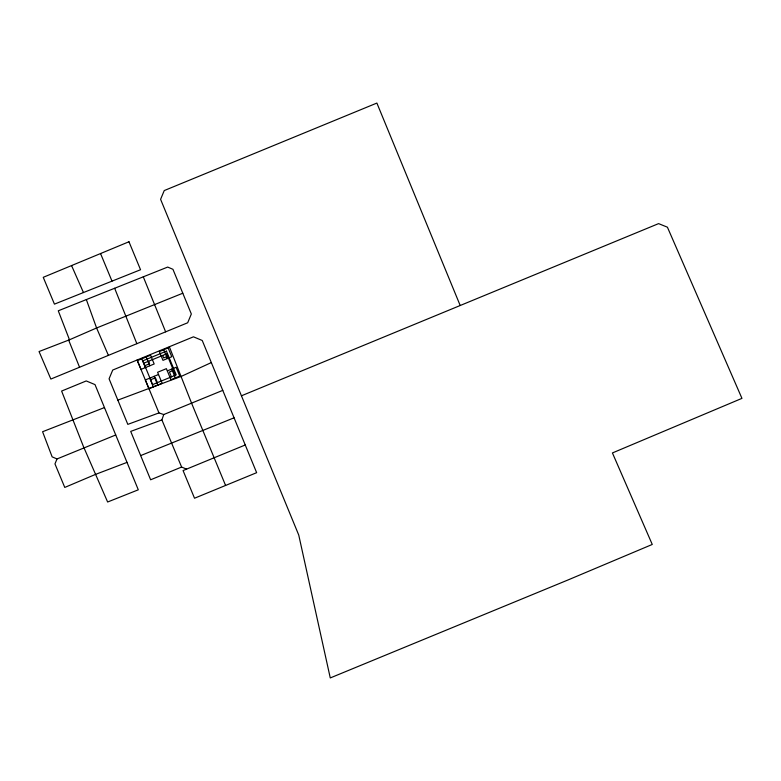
<?xml version="1.0" encoding="UTF-8"?>
<svg xmlns="http://www.w3.org/2000/svg" width="781" height="781" viewBox="0 0 781 781"><rect width="100%" height="100%" fill="white"/><g stroke="black" fill="none" stroke-linecap="round" stroke-linejoin="round"><path stroke-width="1.17" d="M186.6 469.156L181.622 467.048L161.892 419.905L163.746 414.545L222.77 390.363M115.734 434.978L57.003 458.964L54.963 463.894L64.774 487.432L95.585 474.37L127.02 462.391L138.296 489.804L107.632 502.007L83.44 446.537L61.611 391.066L86.232 380.943L95.009 384.603L127.02 462.391M211.329 362.579L181.485 376.286L117.843 400.116L109.076 378.805L112.728 370.048L193.463 336.816L202.24 340.487L256.646 472.681L194.528 498.229L183.066 470.562L245.244 444.985M69.48 339.784L96.59 327.981L182.793 293.226L191.335 313.991L187.684 322.768L50.853 379.058L39.05 351.548L69.48 339.784L58.272 310.799L167.681 267.073L172.933 269.299L182.793 293.226M241.436 395.801L658.598 223.62L667.413 227.193L741.95 398.369L612.421 452.941L652.262 544.455L567.924 580L330.265 677.937L298.752 535.083L160.593 199.321L164.244 190.564L376.881 103.063L460.107 305.303M143.802 363.204L166.665 353.803L175.461 375.202M144.827 365.703L149.601 363.731L148.575 361.242M167.681 356.292L163.668 357.942L162.643 355.453M158.523 374.519L145.344 379.947L158.963 412.915L163.746 414.545M167.319 370.897L176.106 367.285L179.718 376.071L170.932 379.693L166.392 368.661L157.606 372.273L162.145 383.305L148.956 388.733L137.095 360.012M150.616 379.761L155.39 377.799L157.381 382.641M173.47 370.36L169.448 372.01L171.449 376.852M181.622 467.048L150.635 479.788L130.71 431.405L161.892 419.924M234.066 417.815L140.668 455.587M104.459 407.575L42.584 431.727L52.132 456.846L57.003 458.964M158.963 412.915L127.82 424.376L117.843 400.116M71.559 265.569L83.46 292.543M108.413 355.394L96.59 327.981L86.349 299.582M100.544 253.542L112.005 281.14M163.756 349.751L167.368 358.547M171.713 369.091L175.325 377.877M146.164 356.995L149.786 365.781M154.13 376.325L157.752 385.111M141.771 358.801L145.383 367.587M149.737 378.131L153.349 386.927M169.34 346.744L191.677 403.426L225.582 485.45M143.294 276.825L165.631 331.837M68.65 340.106L79.555 367.255M114.651 288.267L136.851 343.679M128.963 241.759L43.248 277.323L54.445 304.141L140.541 269.738L128.963 241.759M150.557 355.189L137.378 360.607L140.99 369.403L154.179 363.975L150.557 355.189M168.149 347.945L159.353 351.567L162.975 360.353L171.761 356.732L168.149 347.945M166.451 351.138L142.825 360.851L152.607 384.613L176.223 374.89L166.451 351.138"/></g></svg>
